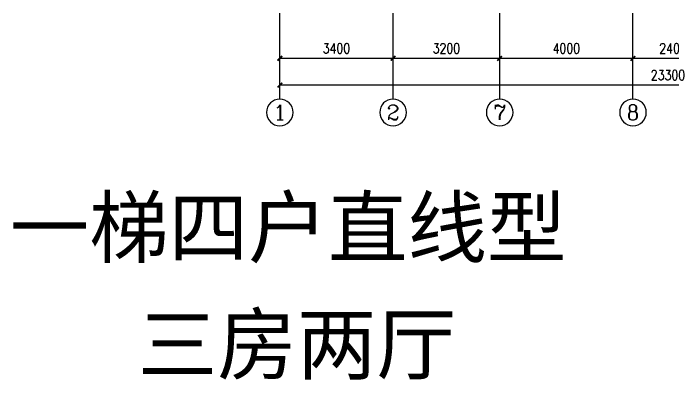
# Model space of a CAD drawing. Header units: millimetres. Extents: x 1454 to 36762, y 522 to 39654.
# Drawn here: x 1454 to 21249, y 522 to 11518 of the extents above; entities that cross this region are included whole.
import ezdxf
from ezdxf.enums import TextEntityAlignment as Align

# ---------------------------------------------------------------- set-up
doc = ezdxf.new("R2010")
doc.units = ezdxf.units.MM
doc.layers.add('AXIS', color=3, linetype='Continuous')
doc.layers.add('AXIS_TEXT', color=7, linetype='Continuous')
doc.styles.add('COMPLEX', font='COMPLEX')
doc.styles.add('DIM_FONT', font='SIMPLEX.shx', dxfattribs={"width": 0.8})
doc.styles.add('ST', font='SimSun.ttf', dxfattribs={"width": 0.8})
doc.dimstyles.new('AXIS', dxfattribs={"dimtxt": 300, "dimasz": 1, "dimexe": 250, "dimexo": 300, "dimgap": 150, "dimtad": 1, "dimdec": 0, "dimdsep": 46, "dimtxsty": 'DIM_FONT', "dimblk": '_DIMX', "dimblk1": 'ARCHTICK', "dimblk2": 'ARCHTICK', "dimcen": 0.1, "dimse1": 1, "dimse2": 1, "dimclrt": 7, "dimadec": 0, "dimazin": 0, "dimtfac": 1, "dimtdec": 0, "dimtix": 1, "dimtmove": 2, "dimatfit": 3, "dimldrblk": '_DIMX', "dimfxl": 1, "dimtolj": 1, "dimtzin": 0, "dimarcsym": 0})

# ---------------------------------------------------------------- blocks, each defined once
blk = doc.blocks.new('_DIMX')
at = {"const_width": 50}
blk.add_lwpolyline([(-70, -70), (70, 70)], dxfattribs=at)
blk = doc.blocks.new('*D101')
at = {"layer": 'AXIS', "color": 0, "lineweight": -2, "transparency": 16777216}
blk.add_line((32753, 9362), (9455, 9362), dxfattribs=at)
at = {"layer": 'DEFPOINTS', "color": 0, "transparency": 16777216}
for p in [(9454, 11518), (32754, 11518), (9454, 9362)]:
    blk.add_point(p, dxfattribs=at)
at = {"layer": 'AXIS', "color": 0, "lineweight": -2, "transparency": 16777216, "rotation": 180}
blk.add_blockref('_DIMX', (9454, 9362), dxfattribs=at)
at = {"layer": 'AXIS', "color": 0, "lineweight": -2, "transparency": 16777216}
blk.add_blockref('_DIMX', (32754, 9362), dxfattribs=at)
at = {"layer": 'AXIS', "color": 7, "transparency": 16777216, "insert": (21104, 9662), "char_height": 300, "attachment_point": 5, "style": 'DIM_FONT'}
blk.add_mtext('\\A1;23300', dxfattribs=at)
blk = doc.blocks.new('_ARCHTICK')
at = {"color": 0, "linetype": 'ByBlock', "const_width": 0.15}
blk.add_lwpolyline([(-0.5, -0.5), (0.5, 0.5)], dxfattribs=at)
blk = doc.blocks.new('*D103')
at = {"layer": 'AXIS', "color": 0, "lineweight": -2, "transparency": 16777216}
blk.add_line((12853, 10162), (9455, 10162), dxfattribs=at)
at = {"layer": 'DEFPOINTS', "color": 0, "transparency": 16777216}
for p in [(9454, 11518), (12854, 11518), (9454, 10162)]:
    blk.add_point(p, dxfattribs=at)
at = {"layer": 'AXIS', "color": 0, "lineweight": -2, "transparency": 16777216, "rotation": 180}
blk.add_blockref('_DIMX', (9454, 10162), dxfattribs=at)
at = {"layer": 'AXIS', "color": 0, "lineweight": -2, "transparency": 16777216}
blk.add_blockref('_DIMX', (12854, 10162), dxfattribs=at)
at = {"layer": 'AXIS', "color": 7, "transparency": 16777216, "insert": (11154, 10462), "char_height": 300, "attachment_point": 5, "style": 'DIM_FONT'}
blk.add_mtext('\\A1;3400', dxfattribs=at)
blk = doc.blocks.new('_AXISO')
blk.add_circle((0, 0), 0.5)
at = {"layer": 'AXIS_TEXT', "style": 'COMPLEX', "width": 1.041667}
blk.add_attdef('A', text='', height=0.56, dxfattribs=at).set_placement((-0.25, -0.28), (0.25, -0.28), align=Align.FIT)
blk = doc.blocks.new('*D81')
at = {"layer": 'AXIS', "color": 0, "lineweight": -2, "transparency": 16777216}
blk.add_line((22453, 10162), (20055, 10162), dxfattribs=at)
at = {"layer": 'DEFPOINTS', "color": 0, "transparency": 16777216}
for p in [(20054, 11518), (22454, 11518), (20054, 10162)]:
    blk.add_point(p, dxfattribs=at)
at = {"layer": 'AXIS', "color": 0, "lineweight": -2, "transparency": 16777216, "rotation": 180}
blk.add_blockref('_DIMX', (20054, 10162), dxfattribs=at)
at = {"layer": 'AXIS', "color": 0, "lineweight": -2, "transparency": 16777216}
blk.add_blockref('_DIMX', (22454, 10162), dxfattribs=at)
at = {"layer": 'AXIS', "color": 7, "transparency": 16777216, "insert": (21254, 10462), "char_height": 300, "attachment_point": 5, "style": 'DIM_FONT'}
blk.add_mtext('\\A1;2400', dxfattribs=at)
blk = doc.blocks.new('*D82')
at = {"layer": 'AXIS', "color": 0, "lineweight": -2, "transparency": 16777216}
blk.add_line((16053, 10162), (12855, 10162), dxfattribs=at)
at = {"layer": 'DEFPOINTS', "color": 0, "transparency": 16777216}
for p in [(12854, 11518), (16054, 11518), (12854, 10162)]:
    blk.add_point(p, dxfattribs=at)
at = {"layer": 'AXIS', "color": 0, "lineweight": -2, "transparency": 16777216, "rotation": 180}
blk.add_blockref('_DIMX', (12854, 10162), dxfattribs=at)
at = {"layer": 'AXIS', "color": 0, "lineweight": -2, "transparency": 16777216}
blk.add_blockref('_DIMX', (16054, 10162), dxfattribs=at)
at = {"layer": 'AXIS', "color": 7, "transparency": 16777216, "insert": (14454, 10462), "char_height": 300, "attachment_point": 5, "style": 'DIM_FONT'}
blk.add_mtext('\\A1;3200', dxfattribs=at)
blk = doc.blocks.new('*D83')
at = {"layer": 'AXIS', "color": 0, "lineweight": -2, "transparency": 16777216}
blk.add_line((20053, 10162), (16055, 10162), dxfattribs=at)
at = {"layer": 'DEFPOINTS', "color": 0, "transparency": 16777216}
for p in [(16054, 11518), (20054, 11518), (16054, 10162)]:
    blk.add_point(p, dxfattribs=at)
at = {"layer": 'AXIS', "color": 0, "lineweight": -2, "transparency": 16777216, "rotation": 180}
blk.add_blockref('_DIMX', (16054, 10162), dxfattribs=at)
at = {"layer": 'AXIS', "color": 0, "lineweight": -2, "transparency": 16777216}
blk.add_blockref('_DIMX', (20054, 10162), dxfattribs=at)
at = {"layer": 'AXIS', "color": 7, "transparency": 16777216, "insert": (18054, 10462), "char_height": 300, "attachment_point": 5, "style": 'DIM_FONT'}
blk.add_mtext('\\A1;4000', dxfattribs=at)

msp = doc.modelspace()

# ---------------------------------------------------------------- linework, layer by layer
at = {"layer": 'AXIS'}
for p, q in [((9454.1, 8941.3, -28344.3), (9454.1, 11517.5, -28344.3)), ((12854.1, 8941.3, -28344.3), (12854.1, 11517.5, -28344.3)), ((16054.1, 8941.3, -28344.3), (16054.1, 11517.5, -28344.3)), ((20054.1, 8941.3, -28344.3), (20054.1, 11517.5, -28344.3))]:
    msp.add_line(p, q, dxfattribs=at)

# ---------------------------------------------------------------- block references
ref = msp.add_blockref('_AXISO', (9454.1, 8541.3, -28344.3), dxfattribs=dict(at, xscale=-800, yscale=800, zscale=800, rotation=180))
ref.add_attrib('A', '1', dxfattribs={"layer": 'AXIS_TEXT', "height": 448, "style": 'COMPLEX', "width": 2.083333}).set_placement((9254.1, 8317.3, -28344.3), (9654.1, 8317.3, -28344.3), align=Align.FIT)
ref = msp.add_blockref('_AXISO', (12854.1, 8541.3, -28344.3), dxfattribs=dict(at, xscale=-800, yscale=800, zscale=800, rotation=180))
ref.add_attrib('A', '2', dxfattribs={"layer": 'AXIS_TEXT', "height": 448, "style": 'COMPLEX', "width": 1.339286}).set_placement((12654.1, 8317.3, -28344.3), (13054.1, 8317.3, -28344.3), align=Align.FIT)
ref = msp.add_blockref('_AXISO', (16054.1, 8541.3, -28344.3), dxfattribs=dict(at, xscale=-800, yscale=800, zscale=800, rotation=180))
ref.add_attrib('A', '7', dxfattribs={"layer": 'AXIS_TEXT', "height": 448, "style": 'COMPLEX', "width": 1.339286}).set_placement((15854.1, 8317.3, -28344.3), (16254.1, 8317.3, -28344.3), align=Align.FIT)
ref = msp.add_blockref('_AXISO', (20054.1, 8541.3, -28344.3), dxfattribs=dict(at, xscale=-800, yscale=800, zscale=800, rotation=180))
ref.add_attrib('A', '8', dxfattribs={"layer": 'AXIS_TEXT', "height": 448, "style": 'COMPLEX', "width": 1.339286}).set_placement((19854.1, 8317.3, -28344.3), (20254.1, 8317.3, -28344.3), align=Align.FIT)

# ---------------------------------------------------------------- texts
at = {"style": 'ST'}
for s, p in [('一梯四户直线型', (1348.5, 4218.2)), ('三房两厅', (5193.9, 715.3))]:
    msp.add_text(s, height=1750, dxfattribs=at).set_placement(p)

# ---------------------------------------------------------------- dimensions: what is measured, and where the dimension line sits
at = {"layer": 'AXIS'}
dim = msp.add_aligned_dim(p1=(32754.1, 11517.5, -28344.3), p2=(9454.1, 11517.5, -28344.3), distance=2155.2, dimstyle='AXIS', dxfattribs=at)
dim.commit()
dim.dimension.update_dxf_attribs({"geometry": '*D101', "text_midpoint": (21104.1, 9662.3, -28344.3)})
for base, p1, p2, picture, middle in [((9454.1, 10162.3, -28344.3), (12854.1, 11517.5, -28344.3), (9454.1, 11517.5, -28344.3), '*D103', (11154.1, 10462.3, -28344.3)), ((12854.1, 10162.3, -28344.3), (16054.1, 11517.5, -28344.3), (12854.1, 11517.5, -28344.3), '*D82', (14454.1, 10462.3, -28344.3)), ((16054.1, 10162.3, -28344.3), (20054.1, 11517.5, -28344.3), (16054.1, 11517.5, -28344.3), '*D83', (18054.1, 10462.3, -28344.3)), ((20054.1, 10162.3, -28344.3), (22454.1, 11517.5, -28344.3), (20054.1, 11517.5, -28344.3), '*D81', (21254.1, 10462.3, -28344.3))]:
    dim = msp.add_linear_dim(base=base, p1=p1, p2=p2, angle=180, dimstyle='AXIS', dxfattribs=at)
    dim.commit()
    dim.dimension.update_dxf_attribs({"geometry": picture, "text_midpoint": middle})

doc.saveas('drawing.dxf')
